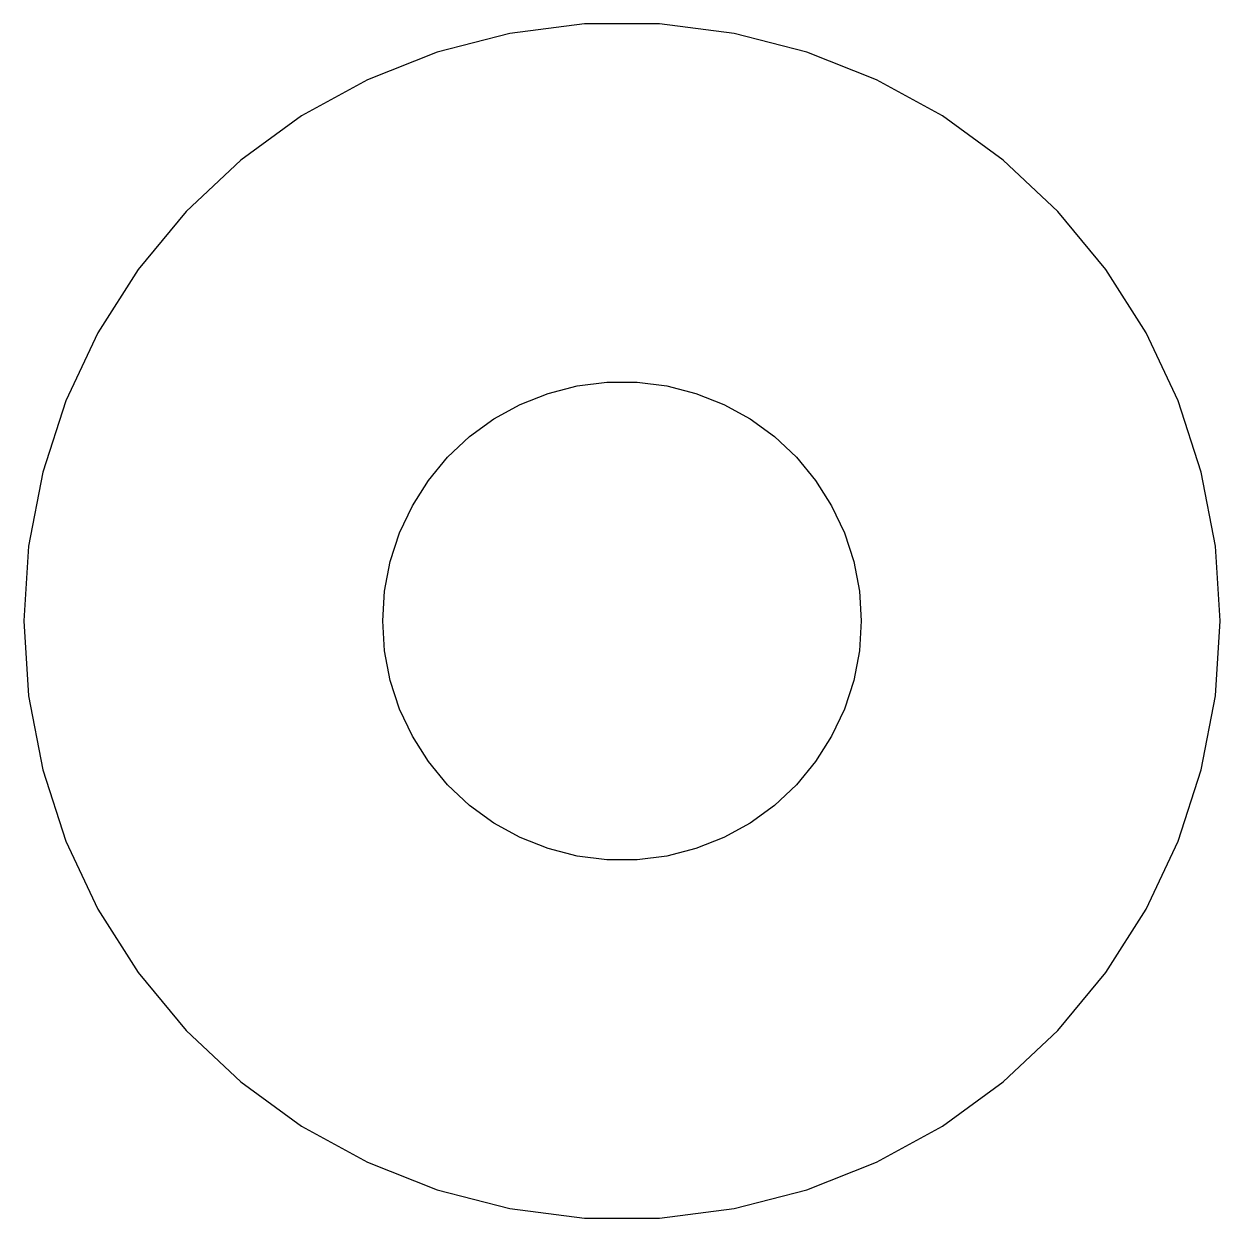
# Model space of a CAD drawing. Header units: metres. Extents: x -52.5 to 22.5, y -20 to 76.5.
# Drawn here: x -20 to -11, y -19.99 to -11.01 of the extents above; entities that cross this region are included whole.
import ezdxf

# ---------------------------------------------------------------- set-up
doc = ezdxf.new("R2010")
doc.units = ezdxf.units.M

msp = doc.modelspace()

# ---------------------------------------------------------------- linework, layer by layer
for p, q in [((-15.7825, -11.0089), (-16.3432, -11.0797)), ((-15.2174, -11.0089), (-15.7825, -11.0089)), ((-14.6568, -11.0797), (-15.2174, -11.0089)), ((-16.3432, -11.0797), (-16.8906, -11.2202)), ((-14.1094, -11.2202), (-14.6568, -11.0797)), ((-16.8906, -11.2202), (-17.416, -11.4283)), ((-13.584, -11.4283), (-14.1094, -11.2202)), ((-17.416, -11.4283), (-17.9112, -11.7005)), ((-13.0888, -11.7005), (-13.584, -11.4283)), ((-17.9112, -11.7005), (-18.3684, -12.0327)), ((-12.6316, -12.0327), (-13.0888, -11.7005)), ((-18.3684, -12.0327), (-18.7803, -12.4195)), ((-12.2196, -12.4195), (-12.6316, -12.0327)), ((-18.7803, -12.4195), (-19.1406, -12.855)), ((-11.8594, -12.855), (-12.2196, -12.4195)), ((-19.1406, -12.855), (-19.4434, -13.3321)), ((-11.5566, -13.3321), (-11.8594, -12.855)), ((-19.4434, -13.3321), (-19.684, -13.8434)), ((-11.316, -13.8434), (-11.5566, -13.3321)), ((-16.0562, -13.7881), (-15.8373, -13.7319)), ((-15.8373, -13.7319), (-15.613, -13.7036)), ((-15.613, -13.7036), (-15.387, -13.7036)), ((-15.387, -13.7036), (-15.1627, -13.7319)), ((-15.1627, -13.7319), (-14.9438, -13.7881)), ((-19.684, -13.8434), (-19.8586, -14.3809)), ((-16.2664, -13.8713), (-16.0562, -13.7881)), ((-14.9438, -13.7881), (-14.7336, -13.8713)), ((-11.1414, -14.3809), (-11.316, -13.8434)), ((-16.4645, -13.9802), (-16.2664, -13.8713)), ((-14.7336, -13.8713), (-14.5355, -13.9802)), ((-16.6474, -14.1131), (-16.4645, -13.9802)), ((-14.5355, -13.9802), (-14.3526, -14.1131)), ((-16.8121, -14.2678), (-16.6474, -14.1131)), ((-14.3526, -14.1131), (-14.1879, -14.2678)), ((-16.9562, -14.442), (-16.8121, -14.2678)), ((-14.1879, -14.2678), (-14.0438, -14.442)), ((-19.8586, -14.3809), (-19.9645, -14.936)), ((-11.0355, -14.936), (-11.1414, -14.3809)), ((-17.0773, -14.6328), (-16.9562, -14.442)), ((-14.0438, -14.442), (-13.9226, -14.6328)), ((-17.1736, -14.8374), (-17.0773, -14.6328)), ((-13.9226, -14.6328), (-13.8264, -14.8374)), ((-17.2434, -15.0524), (-17.1736, -14.8374)), ((-13.8264, -14.8374), (-13.7565, -15.0524)), ((-19.9645, -14.936), (-20, -15.5)), ((-11, -15.5), (-11.0355, -14.936)), ((-17.2858, -15.2744), (-17.2434, -15.0524)), ((-13.7565, -15.0524), (-13.7142, -15.2744)), ((-17.3, -15.5), (-17.2858, -15.2744)), ((-13.7142, -15.2744), (-13.7, -15.5)), ((-20, -15.5), (-19.9645, -16.064)), ((-17.2858, -15.7256), (-17.3, -15.5)), ((-13.7, -15.5), (-13.7142, -15.7256)), ((-11.0355, -16.064), (-11, -15.5)), ((-17.2434, -15.9476), (-17.2858, -15.7256)), ((-13.7142, -15.7256), (-13.7565, -15.9476)), ((-17.1736, -16.1626), (-17.2434, -15.9476)), ((-13.7565, -15.9476), (-13.8264, -16.1626)), ((-19.9645, -16.064), (-19.8586, -16.6191)), ((-11.1414, -16.6191), (-11.0355, -16.064)), ((-17.0773, -16.3672), (-17.1736, -16.1626)), ((-13.8264, -16.1626), (-13.9226, -16.3672)), ((-16.9562, -16.558), (-17.0773, -16.3672)), ((-13.9226, -16.3672), (-14.0438, -16.558)), ((-16.8121, -16.7322), (-16.9562, -16.558)), ((-14.0438, -16.558), (-14.1879, -16.7322)), ((-19.8586, -16.6191), (-19.684, -17.1566)), ((-11.316, -17.1566), (-11.1414, -16.6191)), ((-16.6474, -16.8869), (-16.8121, -16.7322)), ((-14.1879, -16.7322), (-14.3526, -16.8869)), ((-16.4645, -17.0198), (-16.6474, -16.8869)), ((-14.3526, -16.8869), (-14.5355, -17.0198)), ((-16.2664, -17.1287), (-16.4645, -17.0198)), ((-14.5355, -17.0198), (-14.7336, -17.1287)), ((-19.684, -17.1566), (-19.4434, -17.6679)), ((-16.0562, -17.2119), (-16.2664, -17.1287)), ((-14.7336, -17.1287), (-14.9438, -17.2119)), ((-11.5566, -17.6679), (-11.316, -17.1566)), ((-15.8373, -17.2681), (-16.0562, -17.2119)), ((-15.613, -17.2964), (-15.8373, -17.2681)), ((-15.1627, -17.2681), (-15.387, -17.2964)), ((-14.9438, -17.2119), (-15.1627, -17.2681)), ((-15.387, -17.2964), (-15.613, -17.2964)), ((-19.4434, -17.6679), (-19.1406, -18.145)), ((-11.8594, -18.145), (-11.5566, -17.6679)), ((-19.1406, -18.145), (-18.7803, -18.5805)), ((-12.2196, -18.5805), (-11.8594, -18.145)), ((-18.7803, -18.5805), (-18.3684, -18.9673)), ((-12.6316, -18.9673), (-12.2196, -18.5805)), ((-18.3684, -18.9673), (-17.9112, -19.2995)), ((-13.0888, -19.2995), (-12.6316, -18.9673)), ((-17.9112, -19.2995), (-17.416, -19.5717)), ((-13.584, -19.5717), (-13.0888, -19.2995)), ((-17.416, -19.5717), (-16.8906, -19.7798)), ((-14.1094, -19.7798), (-13.584, -19.5717)), ((-16.8906, -19.7798), (-16.3432, -19.9203)), ((-14.6568, -19.9203), (-14.1094, -19.7798)), ((-16.3432, -19.9203), (-15.7825, -19.9911)), ((-15.2174, -19.9911), (-14.6568, -19.9203)), ((-15.7825, -19.9911), (-15.2174, -19.9911))]:
    msp.add_line(p, q)

doc.saveas('drawing.dxf')
